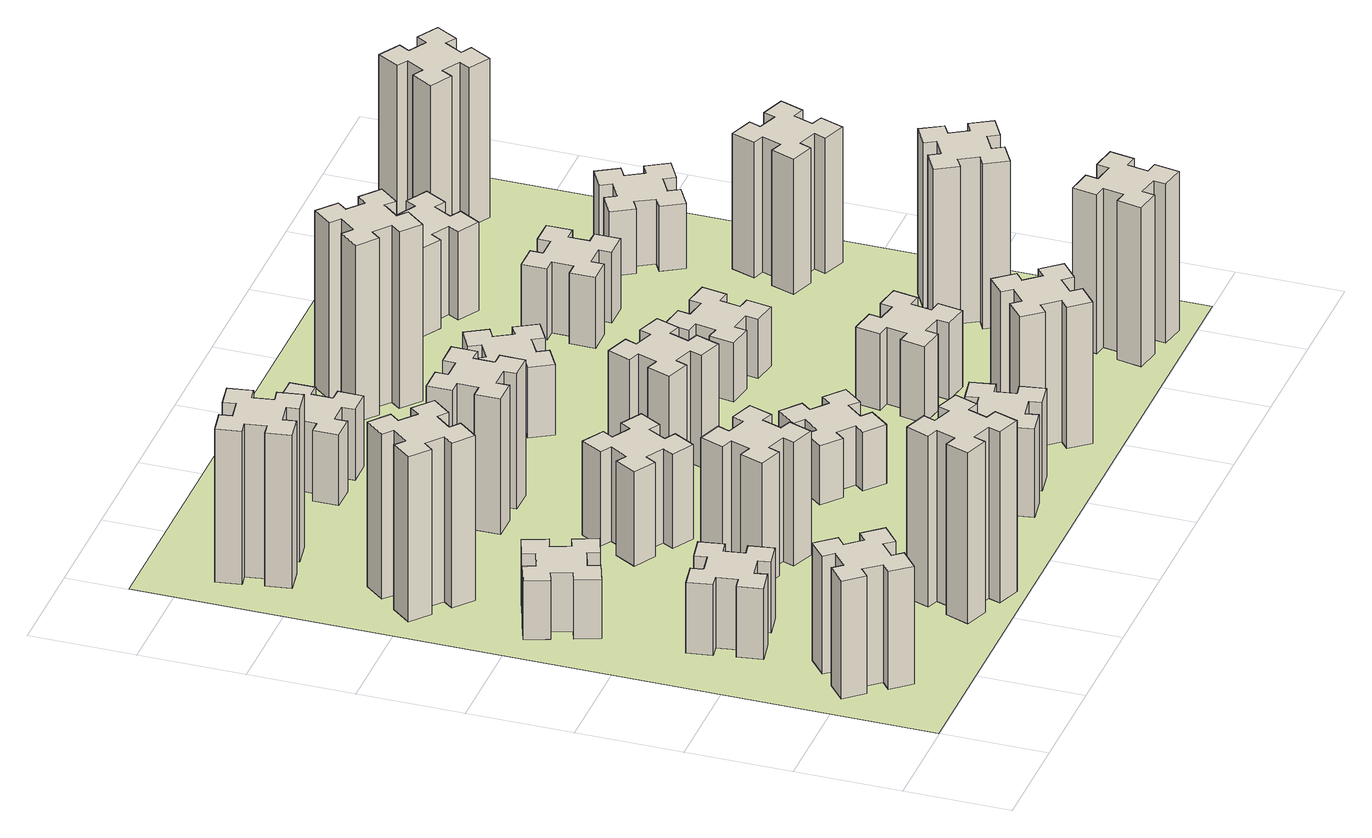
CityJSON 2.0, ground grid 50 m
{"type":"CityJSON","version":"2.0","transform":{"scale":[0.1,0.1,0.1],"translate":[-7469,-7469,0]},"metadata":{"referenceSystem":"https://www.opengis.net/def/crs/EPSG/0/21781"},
"CityObjects":{
"building1":{"type":"Building","attributes":{"class":"1000","function":"1000","usage":"1000","yearOfConstruction":2016,"roofType":"1000","measuredHeight":60,"storeysAboveGround":30,"storeysBelowGround":0},"geometry":[{"type":"Solid","lod":"1","boundaries":[[[[0,1,2,3,4,5,6,7,8,9,10,11,12,13,14,15,16,17,18,19]],[[17,16,20,21]],[[16,15,22,20]],[[15,14,23,22]],[[14,13,24,23]],[[13,12,25,24]],[[12,11,26,25]],[[11,10,27,26]],[[10,9,28,27]],[[9,8,29,28]],[[8,7,30,29]],[[7,6,31,30]],[[6,5,32,31]],[[5,4,33,32]],[[4,3,34,33]],[[3,2,35,34]],[[2,1,36,35]],[[1,0,37,36]],[[0,19,38,37]],[[19,18,39,38]],[[18,17,21,39]],[[24,25,26,27,28,29,30,31,32,33,34,35,36,37,38,39,21,20,22,23]]]]}]},
"building2":{"type":"Building","attributes":{"class":"1000","function":"1000","usage":"1000","yearOfConstruction":2016,"roofType":"1000","measuredHeight":36,"storeysAboveGround":30,"storeysBelowGround":0},"geometry":[{"type":"Solid","lod":"1","boundaries":[[[[40,41,42,43,44,45,46,47,48,49,50,51,52,53,54,55,56,57,58,59]],[[57,56,60,61]],[[56,55,62,60]],[[55,54,63,62]],[[54,53,64,63]],[[53,52,65,64]],[[52,51,66,65]],[[51,50,67,66]],[[50,49,68,67]],[[49,48,69,68]],[[48,47,70,69]],[[47,46,71,70]],[[46,45,72,71]],[[45,44,73,72]],[[44,43,74,73]],[[43,42,75,74]],[[42,41,76,75]],[[41,40,77,76]],[[40,59,78,77]],[[59,58,79,78]],[[58,57,61,79]],[[64,65,66,67,68,69,70,71,72,73,74,75,76,77,78,79,61,60,62,63]]]]}]},
"building3":{"type":"Building","attributes":{"class":"1000","function":"1000","usage":"1000","yearOfConstruction":2016,"roofType":"1000","measuredHeight":30,"storeysAboveGround":30,"storeysBelowGround":0},"geometry":[{"type":"Solid","lod":"1","boundaries":[[[[80,81,82,83,84,85,86,87,88,89,90,91,92,93,94,95,96,97,98,99]],[[97,96,100,101]],[[96,95,102,100]],[[95,94,103,102]],[[94,93,104,103]],[[93,92,105,104]],[[92,91,106,105]],[[91,90,107,106]],[[90,89,108,107]],[[89,88,109,108]],[[88,87,110,109]],[[87,86,111,110]],[[86,85,112,111]],[[85,84,113,112]],[[84,83,114,113]],[[83,82,115,114]],[[82,81,116,115]],[[81,80,117,116]],[[80,99,118,117]],[[99,98,119,118]],[[98,97,101,119]],[[104,105,106,107,108,109,110,111,112,113,114,115,116,117,118,119,101,100,102,103]]]]}]},
"building4":{"type":"Building","attributes":{"class":"1000","function":"1000","usage":"1000","yearOfConstruction":2016,"roofType":"1000","measuredHeight":84,"storeysAboveGround":30,"storeysBelowGround":0},"geometry":[{"type":"Solid","lod":"1","boundaries":[[[[120,121,122,123,124,125,126,127,128,129,130,131,132,133,134,135,136,137,138,139]],[[137,136,140,141]],[[136,135,142,140]],[[135,134,143,142]],[[134,133,144,143]],[[133,132,145,144]],[[132,131,146,145]],[[131,130,147,146]],[[130,129,148,147]],[[129,128,149,148]],[[128,127,150,149]],[[127,126,151,150]],[[126,125,152,151]],[[125,124,153,152]],[[124,123,154,153]],[[123,122,155,154]],[[122,121,156,155]],[[121,120,157,156]],[[120,139,158,157]],[[139,138,159,158]],[[138,137,141,159]],[[144,145,146,147,148,149,150,151,152,153,154,155,156,157,158,159,141,140,142,143]]]]}]},
"building5":{"type":"Building","attributes":{"class":"1000","function":"1000","usage":"1000","yearOfConstruction":2016,"roofType":"1000","measuredHeight":87,"storeysAboveGround":30,"storeysBelowGround":0},"geometry":[{"type":"Solid","lod":"1","boundaries":[[[[160,161,162,163,164,165,166,167,168,169,170,171,172,173,174,175,176,177,178,179]],[[177,176,180,181]],[[176,175,182,180]],[[175,174,183,182]],[[174,173,184,183]],[[173,172,185,184]],[[172,171,186,185]],[[171,170,187,186]],[[170,169,188,187]],[[169,168,189,188]],[[168,167,190,189]],[[167,166,191,190]],[[166,165,192,191]],[[165,164,193,192]],[[164,163,194,193]],[[163,162,195,194]],[[162,161,196,195]],[[161,160,197,196]],[[160,179,198,197]],[[179,178,199,198]],[[178,177,181,199]],[[184,185,186,187,188,189,190,191,192,193,194,195,196,197,198,199,181,180,182,183]]]]}]},
"building6":{"type":"Building","attributes":{"class":"1000","function":"1000","usage":"1000","yearOfConstruction":2016,"roofType":"1000","measuredHeight":78,"storeysAboveGround":30,"storeysBelowGround":0},"geometry":[{"type":"Solid","lod":"1","boundaries":[[[[200,201,202,203,204,205,206,207,208,209,210,211,212,213,214,215,216,217,218,219]],[[217,216,220,221]],[[216,215,222,220]],[[215,214,223,222]],[[214,213,224,223]],[[213,212,225,224]],[[212,211,226,225]],[[211,210,227,226]],[[210,209,228,227]],[[209,208,229,228]],[[208,207,230,229]],[[207,206,231,230]],[[206,205,232,231]],[[205,204,233,232]],[[204,203,234,233]],[[203,202,235,234]],[[202,201,236,235]],[[201,200,237,236]],[[200,219,238,237]],[[219,218,239,238]],[[218,217,221,239]],[[224,225,226,227,228,229,230,231,232,233,234,235,236,237,238,239,221,220,222,223]]]]}]},
"building7":{"type":"Building","attributes":{"class":"1000","function":"1000","usage":"1000","yearOfConstruction":2016,"roofType":"1000","measuredHeight":63,"storeysAboveGround":30,"storeysBelowGround":0},"geometry":[{"type":"Solid","lod":"1","boundaries":[[[[240,241,242,243,244,245,246,247,248,249,250,251,252,253,254,255,256,257,258,259]],[[257,256,260,261]],[[256,255,262,260]],[[255,254,263,262]],[[254,253,264,263]],[[253,252,265,264]],[[252,251,266,265]],[[251,250,267,266]],[[250,249,268,267]],[[249,248,269,268]],[[248,247,270,269]],[[247,246,271,270]],[[246,245,272,271]],[[245,244,273,272]],[[244,243,274,273]],[[243,242,275,274]],[[242,241,276,275]],[[241,240,277,276]],[[240,259,278,277]],[[259,258,279,278]],[[258,257,261,279]],[[264,265,266,267,268,269,270,271,272,273,274,275,276,277,278,279,261,260,262,263]]]]}]},
"building8":{"type":"Building","attributes":{"class":"1000","function":"1000","usage":"1000","yearOfConstruction":2016,"roofType":"1000","measuredHeight":48,"storeysAboveGround":30,"storeysBelowGround":0},"geometry":[{"type":"Solid","lod":"1","boundaries":[[[[280,281,282,283,284,285,286,287,288,289,290,291,292,293,294,295,296,297,298,299]],[[297,296,300,301]],[[296,295,302,300]],[[295,294,303,302]],[[294,293,304,303]],[[293,292,305,304]],[[292,291,306,305]],[[291,290,307,306]],[[290,289,308,307]],[[289,288,309,308]],[[288,287,310,309]],[[287,286,311,310]],[[286,285,312,311]],[[285,284,313,312]],[[284,283,314,313]],[[283,282,315,314]],[[282,281,316,315]],[[281,280,317,316]],[[280,299,318,317]],[[299,298,319,318]],[[298,297,301,319]],[[304,305,306,307,308,309,310,311,312,313,314,315,316,317,318,319,301,300,302,303]]]]}]},
"building9":{"type":"Building","attributes":{"class":"1000","function":"1000","usage":"1000","yearOfConstruction":2016,"roofType":"1000","measuredHeight":69,"storeysAboveGround":30,"storeysBelowGround":0},"geometry":[{"type":"Solid","lod":"1","boundaries":[[[[320,321,322,323,324,325,326,327,328,329,330,331,332,333,334,335,336,337,338,339]],[[337,336,340,341]],[[336,335,342,340]],[[335,334,343,342]],[[334,333,344,343]],[[333,332,345,344]],[[332,331,346,345]],[[331,330,347,346]],[[330,329,348,347]],[[329,328,349,348]],[[328,327,350,349]],[[327,326,351,350]],[[326,325,352,351]],[[325,324,353,352]],[[324,323,354,353]],[[323,322,355,354]],[[322,321,356,355]],[[321,320,357,356]],[[320,339,358,357]],[[339,338,359,358]],[[338,337,341,359]],[[344,345,346,347,348,349,350,351,352,353,354,355,356,357,358,359,341,340,342,343]]]]}]},
"building10":{"type":"Building","attributes":{"class":"1000","function":"1000","usage":"1000","yearOfConstruction":2016,"roofType":"1000","measuredHeight":45,"storeysAboveGround":30,"storeysBelowGround":0},"geometry":[{"type":"Solid","lod":"1","boundaries":[[[[360,361,362,363,364,365,366,367,368,369,370,371,372,373,374,375,376,377,378,379]],[[377,376,380,381]],[[376,375,382,380]],[[375,374,383,382]],[[374,373,384,383]],[[373,372,385,384]],[[372,371,386,385]],[[371,370,387,386]],[[370,369,388,387]],[[369,368,389,388]],[[368,367,390,389]],[[367,366,391,390]],[[366,365,392,391]],[[365,364,393,392]],[[364,363,394,393]],[[363,362,395,394]],[[362,361,396,395]],[[361,360,397,396]],[[360,379,398,397]],[[379,378,399,398]],[[378,377,381,399]],[[384,385,386,387,388,389,390,391,392,393,394,395,396,397,398,399,381,380,382,383]]]]}]},
"building11":{"type":"Building","attributes":{"class":"1000","function":"1000","usage":"1000","yearOfConstruction":2016,"roofType":"1000","measuredHeight":36,"storeysAboveGround":30,"storeysBelowGround":0},"geometry":[{"type":"Solid","lod":"1","boundaries":[[[[400,401,402,403,404,405,406,407,408,409,410,411,412,413,414,415,416,417,418,419]],[[417,416,420,421]],[[416,415,422,420]],[[415,414,423,422]],[[414,413,424,423]],[[413,412,425,424]],[[412,411,426,425]],[[411,410,427,426]],[[410,409,428,427]],[[409,408,429,428]],[[408,407,430,429]],[[407,406,431,430]],[[406,405,432,431]],[[405,404,433,432]],[[404,403,434,433]],[[403,402,435,434]],[[402,401,436,435]],[[401,400,437,436]],[[400,419,438,437]],[[419,418,439,438]],[[418,417,421,439]],[[424,425,426,427,428,429,430,431,432,433,434,435,436,437,438,439,421,420,422,423]]]]}]},
"building12":{"type":"Building","attributes":{"class":"1000","function":"1000","usage":"1000","yearOfConstruction":2016,"roofType":"1000","measuredHeight":30,"storeysAboveGround":30,"storeysBelowGround":0},"geometry":[{"type":"Solid","lod":"1","boundaries":[[[[440,441,442,443,444,445,446,447,448,449,450,451,452,453,454,455,456,457,458,459]],[[457,456,460,461]],[[456,455,462,460]],[[455,454,463,462]],[[454,453,464,463]],[[453,452,465,464]],[[452,451,466,465]],[[451,450,467,466]],[[450,449,468,467]],[[449,448,469,468]],[[448,447,470,469]],[[447,446,471,470]],[[446,445,472,471]],[[445,444,473,472]],[[444,443,474,473]],[[443,442,475,474]],[[442,441,476,475]],[[441,440,477,476]],[[440,459,478,477]],[[459,458,479,478]],[[458,457,461,479]],[[464,465,466,467,468,469,470,471,472,473,474,475,476,477,478,479,461,460,462,463]]]]}]},
"building13":{"type":"Building","attributes":{"class":"1000","function":"1000","usage":"1000","yearOfConstruction":2016,"roofType":"1000","measuredHeight":57,"storeysAboveGround":30,"storeysBelowGround":0},"geometry":[{"type":"Solid","lod":"1","boundaries":[[[[480,481,482,483,484,485,486,487,488,489,490,491,492,493,494,495,496,497,498,499]],[[497,496,500,501]],[[496,495,502,500]],[[495,494,503,502]],[[494,493,504,503]],[[493,492,505,504]],[[492,491,506,505]],[[491,490,507,506]],[[490,489,508,507]],[[489,488,509,508]],[[488,487,510,509]],[[487,486,511,510]],[[486,485,512,511]],[[485,484,513,512]],[[484,483,514,513]],[[483,482,515,514]],[[482,481,516,515]],[[481,480,517,516]],[[480,499,518,517]],[[499,498,519,518]],[[498,497,501,519]],[[504,505,506,507,508,509,510,511,512,513,514,515,516,517,518,519,501,500,502,503]]]]}]},
"building14":{"type":"Building","attributes":{"class":"1000","function":"1000","usage":"1000","yearOfConstruction":2016,"roofType":"1000","measuredHeight":72,"storeysAboveGround":30,"storeysBelowGround":0},"geometry":[{"type":"Solid","lod":"1","boundaries":[[[[520,521,522,523,524,525,526,527,528,529,530,531,532,533,534,535,536,537,538,539]],[[537,536,540,541]],[[536,535,542,540]],[[535,534,543,542]],[[534,533,544,543]],[[533,532,545,544]],[[532,531,546,545]],[[531,530,547,546]],[[530,529,548,547]],[[529,528,549,548]],[[528,527,550,549]],[[527,526,551,550]],[[526,525,552,551]],[[525,524,553,552]],[[524,523,554,553]],[[523,522,555,554]],[[522,521,556,555]],[[521,520,557,556]],[[520,539,558,557]],[[539,538,559,558]],[[538,537,541,559]],[[544,545,546,547,548,549,550,551,552,553,554,555,556,557,558,559,541,540,542,543]]]]}]},
"building15":{"type":"Building","attributes":{"class":"1000","function":"1000","usage":"1000","yearOfConstruction":2016,"roofType":"1000","measuredHeight":36,"storeysAboveGround":30,"storeysBelowGround":0},"geometry":[{"type":"Solid","lod":"1","boundaries":[[[[560,561,562,563,564,565,566,567,568,569,570,571,572,573,574,575,576,577,578,579]],[[577,576,580,581]],[[576,575,582,580]],[[575,574,583,582]],[[574,573,584,583]],[[573,572,585,584]],[[572,571,586,585]],[[571,570,587,586]],[[570,569,588,587]],[[569,568,589,588]],[[568,567,590,589]],[[567,566,591,590]],[[566,565,592,591]],[[565,564,593,592]],[[564,563,594,593]],[[563,562,595,594]],[[562,561,596,595]],[[561,560,597,596]],[[560,579,598,597]],[[579,578,599,598]],[[578,577,581,599]],[[584,585,586,587,588,589,590,591,592,593,594,595,596,597,598,599,581,580,582,583]]]]}]},
"building16":{"type":"Building","attributes":{"class":"1000","function":"1000","usage":"1000","yearOfConstruction":2016,"roofType":"1000","measuredHeight":90,"storeysAboveGround":30,"storeysBelowGround":0},"geometry":[{"type":"Solid","lod":"1","boundaries":[[[[600,601,602,603,604,605,606,607,608,609,610,611,612,613,614,615,616,617,618,619]],[[617,616,620,621]],[[616,615,622,620]],[[615,614,623,622]],[[614,613,624,623]],[[613,612,625,624]],[[612,611,626,625]],[[611,610,627,626]],[[610,609,628,627]],[[609,608,629,628]],[[608,607,630,629]],[[607,606,631,630]],[[606,605,632,631]],[[605,604,633,632]],[[604,603,634,633]],[[603,602,635,634]],[[602,601,636,635]],[[601,600,637,636]],[[600,619,638,637]],[[619,618,639,638]],[[618,617,621,639]],[[624,625,626,627,628,629,630,631,632,633,634,635,636,637,638,639,621,620,622,623]]]]}]},
"building17":{"type":"Building","attributes":{"class":"1000","function":"1000","usage":"1000","yearOfConstruction":2016,"roofType":"1000","measuredHeight":39,"storeysAboveGround":30,"storeysBelowGround":0},"geometry":[{"type":"Solid","lod":"1","boundaries":[[[[640,641,642,643,644,645,646,647,648,649,650,651,652,653,654,655,656,657,658,659]],[[657,656,660,661]],[[656,655,662,660]],[[655,654,663,662]],[[654,653,664,663]],[[653,652,665,664]],[[652,651,666,665]],[[651,650,667,666]],[[650,649,668,667]],[[649,648,669,668]],[[648,647,670,669]],[[647,646,671,670]],[[646,645,672,671]],[[645,644,673,672]],[[644,643,674,673]],[[643,642,675,674]],[[642,641,676,675]],[[641,640,677,676]],[[640,659,678,677]],[[659,658,679,678]],[[658,657,661,679]],[[664,665,666,667,668,669,670,671,672,673,674,675,676,677,678,679,661,660,662,663]]]]}]},
"building18":{"type":"Building","attributes":{"class":"1000","function":"1000","usage":"1000","yearOfConstruction":2016,"roofType":"1000","measuredHeight":30,"storeysAboveGround":30,"storeysBelowGround":0},"geometry":[{"type":"Solid","lod":"1","boundaries":[[[[680,681,682,683,684,685,686,687,688,689,690,691,692,693,694,695,696,697,698,699]],[[697,696,700,701]],[[696,695,702,700]],[[695,694,703,702]],[[694,693,704,703]],[[693,692,705,704]],[[692,691,706,705]],[[691,690,707,706]],[[690,689,708,707]],[[689,688,709,708]],[[688,687,710,709]],[[687,686,711,710]],[[686,685,712,711]],[[685,684,713,712]],[[684,683,714,713]],[[683,682,715,714]],[[682,681,716,715]],[[681,680,717,716]],[[680,699,718,717]],[[699,698,719,718]],[[698,697,701,719]],[[704,705,706,707,708,709,710,711,712,713,714,715,716,717,718,719,701,700,702,703]]]]}]},
"building19":{"type":"Building","attributes":{"class":"1000","function":"1000","usage":"1000","yearOfConstruction":2016,"roofType":"1000","measuredHeight":81,"storeysAboveGround":30,"storeysBelowGround":0},"geometry":[{"type":"Solid","lod":"1","boundaries":[[[[720,721,722,723,724,725,726,727,728,729,730,731,732,733,734,735,736,737,738,739]],[[737,736,740,741]],[[736,735,742,740]],[[735,734,743,742]],[[734,733,744,743]],[[733,732,745,744]],[[732,731,746,745]],[[731,730,747,746]],[[730,729,748,747]],[[729,728,749,748]],[[728,727,750,749]],[[727,726,751,750]],[[726,725,752,751]],[[725,724,753,752]],[[724,723,754,753]],[[723,722,755,754]],[[722,721,756,755]],[[721,720,757,756]],[[720,739,758,757]],[[739,738,759,758]],[[738,737,741,759]],[[744,745,746,747,748,749,750,751,752,753,754,755,756,757,758,759,741,740,742,743]]]]}]},
"building20":{"type":"Building","attributes":{"class":"1000","function":"1000","usage":"1000","yearOfConstruction":2016,"roofType":"1000","measuredHeight":36,"storeysAboveGround":30,"storeysBelowGround":0},"geometry":[{"type":"Solid","lod":"1","boundaries":[[[[760,761,762,763,764,765,766,767,768,769,770,771,772,773,774,775,776,777,778,779]],[[777,776,780,781]],[[776,775,782,780]],[[775,774,783,782]],[[774,773,784,783]],[[773,772,785,784]],[[772,771,786,785]],[[771,770,787,786]],[[770,769,788,787]],[[769,768,789,788]],[[768,767,790,789]],[[767,766,791,790]],[[766,765,792,791]],[[765,764,793,792]],[[764,763,794,793]],[[763,762,795,794]],[[762,761,796,795]],[[761,760,797,796]],[[760,779,798,797]],[[779,778,799,798]],[[778,777,781,799]],[[784,785,786,787,788,789,790,791,792,793,794,795,796,797,798,799,781,780,782,783]]]]}]},
"building21":{"type":"Building","attributes":{"class":"1000","function":"1000","usage":"1000","yearOfConstruction":2016,"roofType":"1000","measuredHeight":45,"storeysAboveGround":30,"storeysBelowGround":0},"geometry":[{"type":"Solid","lod":"1","boundaries":[[[[800,801,802,803,804,805,806,807,808,809,810,811,812,813,814,815,816,817,818,819]],[[817,816,820,821]],[[816,815,822,820]],[[815,814,823,822]],[[814,813,824,823]],[[813,812,825,824]],[[812,811,826,825]],[[811,810,827,826]],[[810,809,828,827]],[[809,808,829,828]],[[808,807,830,829]],[[807,806,831,830]],[[806,805,832,831]],[[805,804,833,832]],[[804,803,834,833]],[[803,802,835,834]],[[802,801,836,835]],[[801,800,837,836]],[[800,819,838,837]],[[819,818,839,838]],[[818,817,821,839]],[[824,825,826,827,828,829,830,831,832,833,834,835,836,837,838,839,821,820,822,823]]]]}]},
"building22":{"type":"Building","attributes":{"class":"1000","function":"1000","usage":"1000","yearOfConstruction":2016,"roofType":"1000","measuredHeight":84,"storeysAboveGround":30,"storeysBelowGround":0},"geometry":[{"type":"Solid","lod":"1","boundaries":[[[[840,841,842,843,844,845,846,847,848,849,850,851,852,853,854,855,856,857,858,859]],[[857,856,860,861]],[[856,855,862,860]],[[855,854,863,862]],[[854,853,864,863]],[[853,852,865,864]],[[852,851,866,865]],[[851,850,867,866]],[[850,849,868,867]],[[849,848,869,868]],[[848,847,870,869]],[[847,846,871,870]],[[846,845,872,871]],[[845,844,873,872]],[[844,843,874,873]],[[843,842,875,874]],[[842,841,876,875]],[[841,840,877,876]],[[840,859,878,877]],[[859,858,879,878]],[[858,857,861,879]],[[864,865,866,867,868,869,870,871,872,873,874,875,876,877,878,879,861,860,862,863]]]]}]},
"building23":{"type":"Building","attributes":{"class":"1000","function":"1000","usage":"1000","yearOfConstruction":2016,"roofType":"1000","measuredHeight":69,"storeysAboveGround":30,"storeysBelowGround":0},"geometry":[{"type":"Solid","lod":"1","boundaries":[[[[880,881,882,883,884,885,886,887,888,889,890,891,892,893,894,895,896,897,898,899]],[[897,896,900,901]],[[896,895,902,900]],[[895,894,903,902]],[[894,893,904,903]],[[893,892,905,904]],[[892,891,906,905]],[[891,890,907,906]],[[890,889,908,907]],[[889,888,909,908]],[[888,887,910,909]],[[887,886,911,910]],[[886,885,912,911]],[[885,884,913,912]],[[884,883,914,913]],[[883,882,915,914]],[[882,881,916,915]],[[881,880,917,916]],[[880,899,918,917]],[[899,898,919,918]],[[898,897,901,919]],[[904,905,906,907,908,909,910,911,912,913,914,915,916,917,918,919,901,900,902,903]]]]}]},
"building24":{"type":"Building","attributes":{"class":"1000","function":"1000","usage":"1000","yearOfConstruction":2016,"roofType":"1000","measuredHeight":33,"storeysAboveGround":30,"storeysBelowGround":0},"geometry":[{"type":"Solid","lod":"1","boundaries":[[[[920,921,922,923,924,925,926,927,928,929,930,931,932,933,934,935,936,937,938,939]],[[937,936,940,941]],[[936,935,942,940]],[[935,934,943,942]],[[934,933,944,943]],[[933,932,945,944]],[[932,931,946,945]],[[931,930,947,946]],[[930,929,948,947]],[[929,928,949,948]],[[928,927,950,949]],[[927,926,951,950]],[[926,925,952,951]],[[925,924,953,952]],[[924,923,954,953]],[[923,922,955,954]],[[922,921,956,955]],[[921,920,957,956]],[[920,939,958,957]],[[939,938,959,958]],[[938,937,941,959]],[[944,945,946,947,948,949,950,951,952,953,954,955,956,957,958,959,941,940,942,943]]]]}]},
"building25":{"type":"Building","attributes":{"class":"1000","function":"1000","usage":"1000","yearOfConstruction":2016,"roofType":"1000","measuredHeight":81,"storeysAboveGround":30,"storeysBelowGround":0},"geometry":[{"type":"Solid","lod":"1","boundaries":[[[[960,961,962,963,964,965,966,967,968,969,970,971,972,973,974,975,976,977,978,979]],[[977,976,980,981]],[[976,975,982,980]],[[975,974,983,982]],[[974,973,984,983]],[[973,972,985,984]],[[972,971,986,985]],[[971,970,987,986]],[[970,969,988,987]],[[969,968,989,988]],[[968,967,990,989]],[[967,966,991,990]],[[966,965,992,991]],[[965,964,993,992]],[[964,963,994,993]],[[963,962,995,994]],[[962,961,996,995]],[[961,960,997,996]],[[960,979,998,997]],[[979,978,999,998]],[[978,977,981,999]],[[984,985,986,987,988,989,990,991,992,993,994,995,996,997,998,999,981,980,982,983]]]]}]},
"landuse1":{"type":"LandUse","attributes":{"name":"plot1","function":"1010"},"geometry":[{"type":"MultiSurface","lod":"1","boundaries":[[[1000,1001,1002,1003]]]}]}
},
"vertices":[
[259,443,0],[323,366,0],[277,328,0],[354,236,0],[446,313,0],[408,359,0],[484,423,0],[523,377,0],[615,454,0],[538,546,0],[492,508,0],[427,584,0],[473,623,0],[396,715,0],[304,638,0],[343,592,0],[266,527,0],[228,573,0],[136,496,0],[213,404,0],[266,527,600],[228,573,600],[343,592,600],[304,638,600],[396,715,600],[473,623,600],[427,584,600],[492,508,600],[538,546,600],[615,454,600],[523,377,600],[484,423,600],[408,359,600],[446,313,600],[354,236,600],[277,328,600],[323,366,600],[259,443,600],[213,404,600],[136,496,600],
[445,998,0],[544,1016,0],[554,957,0],[672,977,0],[651,1096,0],[592,1085,0],[575,1184,0],[634,1194,0],[613,1312,0],[495,1291,0],[505,1232,0],[407,1215,0],[397,1274,0],[278,1253,0],[299,1135,0],[358,1145,0],[376,1047,0],[317,1037,0],[337,918,0],[456,939,0],[376,1047,360],[317,1037,360],[358,1145,360],[299,1135,360],[278,1253,360],[397,1274,360],[407,1215,360],[505,1232,360],[495,1291,360],[613,1312,360],[634,1194,360],[575,1184,360],[592,1085,360],[651,1096,360],[672,977,360],[554,957,360],[544,1016,360],[445,998,360],[456,939,360],[337,918,360],
[366,1735,0],[460,1769,0],[480,1713,0],[593,1754,0],[552,1867,0],[496,1846,0],[462,1940,0],[518,1960,0],[477,2073,0],[364,2032,0],[385,1976,0],[291,1942,0],[270,1998,0],[157,1957,0],[199,1844,0],[255,1865,0],[289,1771,0],[233,1750,0],[274,1637,0],[387,1679,0],[289,1771,300],[233,1750,300],[255,1865,300],[199,1844,300],[157,1957,300],[270,1998,300],[291,1942,300],[385,1976,300],[364,2032,300],[477,2073,300],[518,1960,300],[462,1940,300],[496,1846,300],[552,1867,300],[593,1754,300],[480,1713,300],[460,1769,300],[366,1735,300],[387,1679,300],[274,1637,300],
[266,2443,0],[343,2379,0],[304,2333,0],[396,2256,0],[473,2348,0],[427,2386,0],[492,2463,0],[538,2424,0],[615,2516,0],[523,2593,0],[484,2547,0],[408,2612,0],[446,2658,0],[354,2735,0],[277,2643,0],[323,2604,0],[259,2528,0],[213,2566,0],[136,2474,0],[228,2397,0],[259,2528,840],[213,2566,840],[323,2604,840],[277,2643,840],[354,2735,840],[446,2658,840],[408,2612,840],[484,2547,840],[523,2593,840],[615,2516,840],[538,2424,840],[492,2463,840],[427,2386,840],[473,2348,840],[396,2256,840],[304,2333,840],[343,2379,840],[266,2443,840],[228,2397,840],[136,2474,840],
[1202,191,0],[1236,285,0],[1292,264,0],[1333,377,0],[1220,418,0],[1200,362,0],[1106,396,0],[1127,452,0],[1014,493,0],[973,380,0],[1029,360,0],[995,266,0],[939,287,0],[897,174,0],[1010,133,0],[1031,189,0],[1125,155,0],[1104,99,0],[1217,57,0],[1258,170,0],[1125,155,870],[1104,99,870],[1031,189,870],[1010,133,870],[897,174,870],[939,287,870],[995,266,870],[1029,360,870],[973,380,870],[1014,493,870],[1127,452,870],[1106,396,870],[1200,362,870],[1220,418,870],[1333,377,870],[1292,264,870],[1236,285,870],[1202,191,870],[1258,170,870],[1217,57,870],
[492,3205,0],[475,3304,0],[534,3314,0],[513,3432,0],[395,3411,0],[405,3352,0],[307,3335,0],[297,3394,0],[178,3373,0],[199,3255,0],[258,3265,0],[276,3167,0],[217,3157,0],[237,3038,0],[356,3059,0],[345,3118,0],[444,3136,0],[454,3077,0],[572,3097,0],[551,3216,0],[444,3136,780],[454,3077,780],[345,3118,780],[356,3059,780],[237,3038,780],[217,3157,780],[276,3167,780],[258,3265,780],[199,3255,780],[178,3373,780],[297,3394,780],[307,3335,780],[405,3352,780],[395,3411,780],[513,3432,780],[534,3314,780],[475,3304,780],[492,3205,780],[551,3216,780],[572,3097,780],
[1202,1131,0],[1236,1225,0],[1292,1204,0],[1333,1317,0],[1220,1358,0],[1200,1302,0],[1106,1336,0],[1127,1392,0],[1014,1433,0],[973,1320,0],[1029,1300,0],[995,1206,0],[939,1227,0],[897,1114,0],[1010,1073,0],[1031,1129,0],[1125,1095,0],[1104,1039,0],[1217,997,0],[1258,1110,0],[1125,1095,630],[1104,1039,630],[1031,1129,630],[1010,1073,630],[897,1114,630],[939,1227,630],[995,1206,630],[1029,1300,630],[973,1320,630],[1014,1433,630],[1127,1392,630],[1106,1336,630],[1200,1302,630],[1220,1358,630],[1333,1317,630],[1292,1204,630],[1236,1225,630],[1202,1131,630],[1258,1110,630],[1217,997,630],
[1045,1854,0],[995,1767,0],[943,1797,0],[883,1693,0],[987,1633,0],[1017,1685,0],[1104,1635,0],[1074,1583,0],[1178,1523,0],[1238,1627,0],[1186,1657,0],[1236,1744,0],[1288,1714,0],[1348,1818,0],[1244,1878,0],[1214,1826,0],[1127,1876,0],[1157,1928,0],[1053,1988,0],[993,1884,0],[1127,1876,480],[1157,1928,480],[1214,1826,480],[1244,1878,480],[1348,1818,480],[1288,1714,480],[1236,1744,480],[1186,1657,480],[1238,1627,480],[1178,1523,480],[1074,1583,480],[1104,1635,480],[1017,1685,480],[987,1633,480],[883,1693,480],[943,1797,480],[995,1767,480],[1045,1854,480],[993,1884,480],[1053,1988,480],
[1225,2445,0],[1225,2545,0],[1285,2545,0],[1285,2665,0],[1165,2665,0],[1165,2605,0],[1065,2605,0],[1065,2665,0],[945,2665,0],[945,2545,0],[1005,2545,0],[1005,2445,0],[945,2445,0],[945,2325,0],[1065,2325,0],[1065,2385,0],[1165,2385,0],[1165,2325,0],[1285,2325,0],[1285,2445,0],[1165,2385,690],[1165,2325,690],[1065,2385,690],[1065,2325,690],[945,2325,690],[945,2445,690],[1005,2445,690],[1005,2545,690],[945,2545,690],[945,2665,690],[1065,2665,690],[1065,2605,690],[1165,2605,690],[1165,2665,690],[1285,2665,690],[1285,2545,690],[1225,2545,690],[1225,2445,690],[1285,2445,690],[1285,2325,690],
[1985,492,0],[1887,475,0],[1877,534,0],[1758,513,0],[1779,395,0],[1838,405,0],[1856,307,0],[1797,297,0],[1817,178,0],[1936,199,0],[1925,258,0],[2024,276,0],[2034,217,0],[2152,237,0],[2131,356,0],[2072,345,0],[2055,444,0],[2114,454,0],[2093,572,0],[1975,551,0],[2055,444,450],[2114,454,450],[2072,345,450],[2131,356,450],[2152,237,450],[2034,217,450],[2024,276,450],[1925,258,450],[1936,199,450],[1817,178,450],[1797,297,450],[1856,307,450],[1838,405,450],[1779,395,450],[1758,513,450],[1877,534,450],[1887,475,450],[1985,492,450],[1975,551,450],[2093,572,450],
[1225,3185,0],[1225,3285,0],[1285,3285,0],[1285,3405,0],[1165,3405,0],[1165,3345,0],[1065,3345,0],[1065,3405,0],[945,3405,0],[945,3285,0],[1005,3285,0],[1005,3185,0],[945,3185,0],[945,3065,0],[1065,3065,0],[1065,3125,0],[1165,3125,0],[1165,3065,0],[1285,3065,0],[1285,3185,0],[1165,3125,360],[1165,3065,360],[1065,3125,360],[1065,3065,360],[945,3065,360],[945,3185,360],[1005,3185,360],[1005,3285,360],[945,3285,360],[945,3405,360],[1065,3405,360],[1065,3345,360],[1165,3345,360],[1165,3405,360],[1285,3405,360],[1285,3285,360],[1225,3285,360],[1225,3185,360],[1285,3185,360],[1285,3065,360],
[1803,1224,0],[1739,1148,0],[1693,1186,0],[1616,1094,0],[1708,1017,0],[1746,1063,0],[1823,999,0],[1784,953,0],[1876,876,0],[1953,968,0],[1907,1006,0],[1972,1083,0],[2018,1044,0],[2095,1136,0],[2003,1213,0],[1964,1167,0],[1888,1232,0],[1926,1278,0],[1834,1355,0],[1757,1263,0],[1888,1232,300],[1926,1278,300],[1964,1167,300],[2003,1213,300],[2095,1136,300],[2018,1044,300],[1972,1083,300],[1907,1006,300],[1953,968,300],[1876,876,300],[1784,953,300],[1823,999,300],[1746,1063,300],[1708,1017,300],[1616,1094,300],[1693,1186,300],[1739,1148,300],[1803,1224,300],[1757,1263,300],[1834,1355,300],
[1842,1771,0],[1876,1865,0],[1932,1844,0],[1973,1957,0],[1860,1998,0],[1840,1942,0],[1746,1976,0],[1767,2032,0],[1654,2073,0],[1613,1960,0],[1669,1940,0],[1635,1846,0],[1579,1867,0],[1537,1754,0],[1650,1713,0],[1671,1769,0],[1765,1735,0],[1744,1679,0],[1857,1637,0],[1898,1750,0],[1765,1735,570],[1744,1679,570],[1671,1769,570],[1650,1713,570],[1537,1754,570],[1579,1867,570],[1635,1846,570],[1669,1940,570],[1613,1960,570],[1654,2073,570],[1767,2032,570],[1746,1976,570],[1840,1942,570],[1860,1998,570],[1973,1957,570],[1932,1844,570],[1876,1865,570],[1842,1771,570],[1898,1750,570],[1857,1637,570],
[2528,259,0],[2604,323,0],[2643,277,0],[2735,354,0],[2658,446,0],[2612,408,0],[2547,484,0],[2593,523,0],[2516,615,0],[2424,538,0],[2463,492,0],[2386,427,0],[2348,473,0],[2256,396,0],[2333,304,0],[2379,343,0],[2443,266,0],[2397,228,0],[2474,136,0],[2566,213,0],[2443,266,720],[2397,228,720],[2379,343,720],[2333,304,720],[2256,396,720],[2348,473,720],[2386,427,720],[2463,492,720],[2424,538,720],[2516,615,720],[2593,523,720],[2547,484,720],[2612,408,720],[2658,446,720],[2735,354,720],[2643,277,720],[2604,323,720],[2528,259,720],[2566,213,720],[2474,136,720],
[1976,2607,0],[1926,2694,0],[1978,2724,0],[1918,2828,0],[1814,2768,0],[1844,2716,0],[1757,2666,0],[1727,2718,0],[1623,2658,0],[1683,2554,0],[1735,2584,0],[1785,2497,0],[1733,2467,0],[1793,2363,0],[1897,2423,0],[1867,2475,0],[1954,2525,0],[1984,2473,0],[2088,2533,0],[2028,2637,0],[1954,2525,360],[1984,2473,360],[1867,2475,360],[1897,2423,360],[1793,2363,360],[1733,2467,360],[1785,2497,360],[1735,2584,360],[1683,2554,360],[1623,2658,360],[1727,2718,360],[1757,2666,360],[1844,2716,360],[1814,2768,360],[1918,2828,360],[1978,2724,360],[1926,2694,360],[1976,2607,360],[2028,2637,360],[2088,2533,360],
[1907,3126,0],[1972,3203,0],[2018,3164,0],[2095,3256,0],[2003,3333,0],[1964,3287,0],[1888,3352,0],[1926,3398,0],[1834,3475,0],[1757,3383,0],[1803,3344,0],[1739,3268,0],[1693,3306,0],[1616,3214,0],[1708,3137,0],[1746,3183,0],[1823,3119,0],[1784,3073,0],[1876,2996,0],[1953,3088,0],[1823,3119,900],[1784,3073,900],[1746,3183,900],[1708,3137,900],[1616,3214,900],[1693,3306,900],[1739,3268,900],[1803,3344,900],[1757,3383,900],[1834,3475,900],[1926,3398,900],[1888,3352,900],[1964,3287,900],[2003,3333,900],[2095,3256,900],[2018,3164,900],[1972,3203,900],[1907,3126,900],[1953,3088,900],[1876,2996,900],
[2496,1084,0],[2478,985,0],[2419,996,0],[2398,877,0],[2517,857,0],[2527,916,0],[2625,898,0],[2615,839,0],[2733,818,0],[2754,937,0],[2695,947,0],[2712,1045,0],[2771,1035,0],[2792,1153,0],[2674,1174,0],[2664,1115,0],[2565,1132,0],[2576,1191,0],[2457,1212,0],[2437,1094,0],[2565,1132,390],[2576,1191,390],[2664,1115,390],[2674,1174,390],[2792,1153,390],[2771,1035,390],[2712,1045,390],[2695,947,390],[2754,937,390],[2733,818,390],[2615,839,390],[2625,898,390],[2527,916,390],[2517,857,390],[2398,877,390],[2419,996,390],[2478,985,390],[2496,1084,390],[2437,1094,390],[2457,1212,390],
[2427,1756,0],[2525,1738,0],[2515,1679,0],[2633,1658,0],[2654,1777,0],[2595,1787,0],[2612,1885,0],[2671,1875,0],[2692,1993,0],[2574,2014,0],[2564,1955,0],[2465,1972,0],[2476,2031,0],[2357,2052,0],[2337,1934,0],[2396,1924,0],[2378,1825,0],[2319,1836,0],[2298,1717,0],[2417,1697,0],[2378,1825,300],[2319,1836,300],[2396,1924,300],[2337,1934,300],[2357,2052,300],[2476,2031,300],[2465,1972,300],[2564,1955,300],[2574,2014,300],[2692,1993,300],[2671,1875,300],[2612,1885,300],[2595,1787,300],[2654,1777,300],[2633,1658,300],[2515,1679,300],[2525,1738,300],[2427,1756,300],[2417,1697,300],[2298,1717,300],
[3435,207,0],[3452,305,0],[3511,295,0],[3532,413,0],[3414,434,0],[3404,375,0],[3305,392,0],[3316,451,0],[3197,472,0],[3177,354,0],[3236,344,0],[3218,245,0],[3159,256,0],[3138,137,0],[3257,117,0],[3267,176,0],[3365,158,0],[3355,99,0],[3473,78,0],[3494,197,0],[3365,158,810],[3355,99,810],[3267,176,810],[3257,117,810],[3138,137,810],[3159,256,810],[3218,245,810],[3236,344,810],[3177,354,810],[3197,472,810],[3316,451,810],[3305,392,810],[3404,375,810],[3414,434,810],[3532,413,810],[3511,295,810],[3452,305,810],[3435,207,810],[3494,197,810],[3473,78,810],
[2805,2545,0],[2805,2645,0],[2865,2645,0],[2865,2765,0],[2745,2765,0],[2745,2705,0],[2645,2705,0],[2645,2765,0],[2525,2765,0],[2525,2645,0],[2585,2645,0],[2585,2545,0],[2525,2545,0],[2525,2425,0],[2645,2425,0],[2645,2485,0],[2745,2485,0],[2745,2425,0],[2865,2425,0],[2865,2545,0],[2745,2485,360],[2745,2425,360],[2645,2485,360],[2645,2425,360],[2525,2425,360],[2525,2545,360],[2585,2545,360],[2585,2645,360],[2525,2645,360],[2525,2765,360],[2645,2765,360],[2645,2705,360],[2745,2705,360],[2745,2765,360],[2865,2765,360],[2865,2645,360],[2805,2645,360],[2805,2545,360],[2865,2545,360],[2865,2425,360],
[2497,3165,0],[2584,3115,0],[2554,3063,0],[2658,3003,0],[2718,3107,0],[2666,3137,0],[2716,3224,0],[2768,3194,0],[2828,3298,0],[2724,3358,0],[2694,3306,0],[2607,3356,0],[2637,3408,0],[2533,3468,0],[2473,3364,0],[2525,3334,0],[2475,3247,0],[2423,3277,0],[2363,3173,0],[2467,3113,0],[2475,3247,450],[2423,3277,450],[2525,3334,450],[2473,3364,450],[2533,3468,450],[2637,3408,450],[2607,3356,450],[2694,3306,450],[2724,3358,450],[2828,3298,450],[2768,3194,450],[2716,3224,450],[2666,3137,450],[2718,3107,450],[2658,3003,450],[2554,3063,450],[2584,3115,450],[2497,3165,450],[2467,3113,450],[2363,3173,450],
[3215,1004,0],[3265,917,0],[3213,887,0],[3273,783,0],[3377,843,0],[3347,895,0],[3434,945,0],[3464,893,0],[3568,953,0],[3508,1057,0],[3456,1027,0],[3406,1114,0],[3458,1144,0],[3398,1248,0],[3294,1188,0],[3324,1136,0],[3237,1086,0],[3207,1138,0],[3103,1078,0],[3163,974,0],[3237,1086,840],[3207,1138,840],[3324,1136,840],[3294,1188,840],[3398,1248,840],[3458,1144,840],[3406,1114,840],[3456,1027,840],[3508,1057,840],[3568,953,840],[3464,893,840],[3434,945,840],[3347,895,840],[3377,843,840],[3273,783,840],[3213,887,840],[3265,917,840],[3215,1004,840],[3163,974,840],[3103,1078,840],
[3351,1769,0],[3445,1735,0],[3424,1679,0],[3537,1637,0],[3578,1750,0],[3522,1771,0],[3556,1865,0],[3612,1844,0],[3653,1957,0],[3540,1998,0],[3520,1942,0],[3426,1976,0],[3447,2032,0],[3334,2073,0],[3293,1960,0],[3349,1940,0],[3315,1846,0],[3259,1867,0],[3217,1754,0],[3330,1713,0],[3315,1846,690],[3259,1867,690],[3349,1940,690],[3293,1960,690],[3334,2073,690],[3447,2032,690],[3426,1976,690],[3520,1942,690],[3540,1998,690],[3653,1957,690],[3612,1844,690],[3556,1865,690],[3522,1771,690],[3578,1750,690],[3537,1637,690],[3424,1679,690],[3445,1735,690],[3351,1769,690],[3330,1713,690],[3217,1754,690],
[3215,2484,0],[3265,2397,0],[3213,2367,0],[3273,2263,0],[3377,2323,0],[3347,2375,0],[3434,2425,0],[3464,2373,0],[3568,2433,0],[3508,2537,0],[3456,2507,0],[3406,2594,0],[3458,2624,0],[3398,2728,0],[3294,2668,0],[3324,2616,0],[3237,2566,0],[3207,2618,0],[3103,2558,0],[3163,2454,0],[3237,2566,330],[3207,2618,330],[3324,2616,330],[3294,2668,330],[3398,2728,330],[3458,2624,330],[3406,2594,330],[3456,2507,330],[3508,2537,330],[3568,2433,330],[3464,2373,330],[3434,2425,330],[3347,2375,330],[3377,2323,330],[3273,2263,330],[3213,2367,330],[3265,2397,330],[3215,2484,330],[3163,2454,330],[3103,2558,330],
[3237,3365,0],[3324,3315,0],[3294,3263,0],[3398,3203,0],[3458,3307,0],[3406,3337,0],[3456,3424,0],[3508,3394,0],[3568,3498,0],[3464,3558,0],[3434,3506,0],[3347,3556,0],[3377,3608,0],[3273,3668,0],[3213,3564,0],[3265,3534,0],[3215,3447,0],[3163,3477,0],[3103,3373,0],[3207,3313,0],[3215,3447,810],[3163,3477,810],[3265,3534,810],[3213,3564,810],[3273,3668,810],[3377,3608,810],[3347,3556,810],[3434,3506,810],[3464,3558,810],[3568,3498,810],[3508,3394,810],[3456,3424,810],[3406,3337,810],[3458,3307,810],[3398,3203,810],[3294,3263,810],[3324,3315,810],[3237,3365,810],[3207,3313,810],[3103,3373,810],
[5,3705,0],[3705,3705,0],[3705,5,0],[5,5,0]
]}
